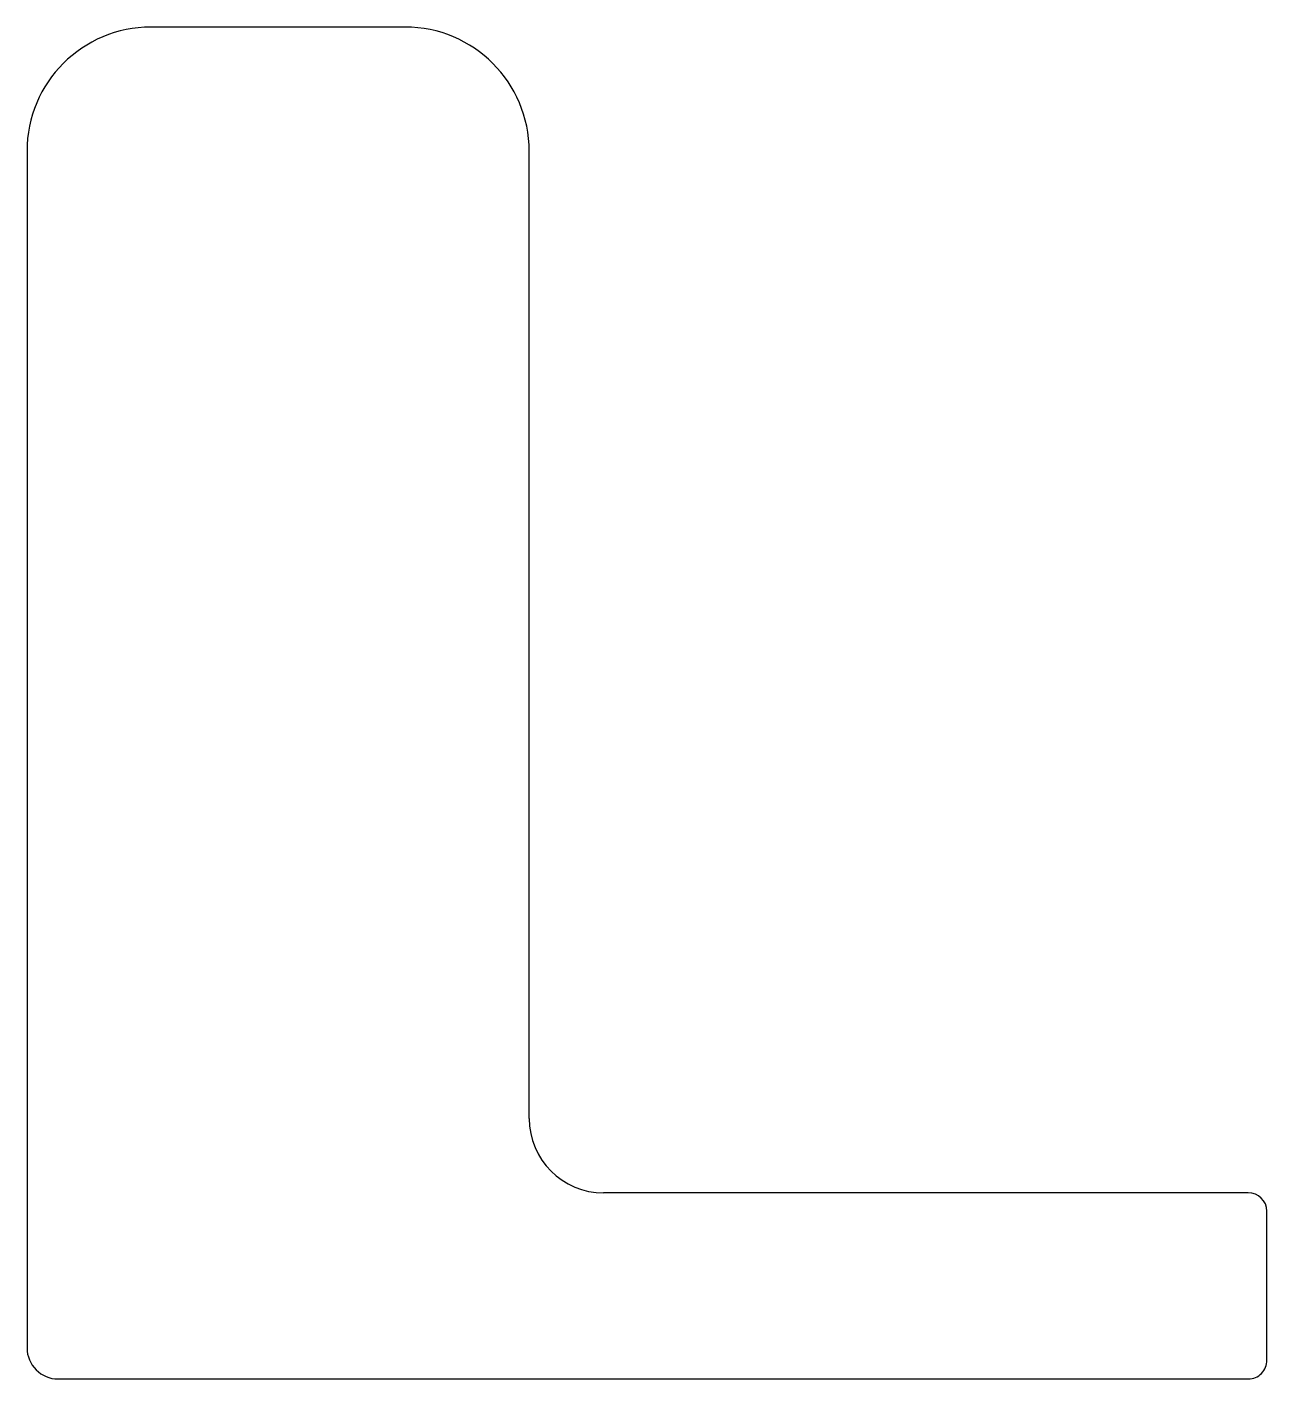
# Model space of a CAD drawing. Extents: x 2298.1 to 2318.1, y 1542.3 to 1564.1.
import ezdxf

# ---------------------------------------------------------------- set-up
doc = ezdxf.new("R2010")
doc.units = 0
doc.layers.get('0').update_dxf_attribs({"linetype": 'CONTINUOUS'})

msp = doc.modelspace()

# ---------------------------------------------------------------- linework, layer by layer
for p, q in [((2304.192, 1564.062), (2300.092, 1564.062)), ((2298.092, 1562.062), (2298.092, 1542.762)), ((2306.192, 1546.462), (2306.192, 1562.062)), ((2306.192, 1546.463), (2306.192, 1546.462)), ((2317.79, 1545.262), (2307.393, 1545.262)), ((2318.092, 1542.569), (2318.092, 1544.969)), ((2298.592, 1542.262), (2317.792, 1542.262))]:
    msp.add_line(p, q)
for centre, radius, start, end in [((2300.092, 1562.062), 2, 90, 180), ((2304.192, 1562.062), 2, 0, 90), ((2307.393, 1546.463), 1.2, 180, 270), ((2317.792, 1544.962), 0.3, 1.264, 90.5125), ((2298.592, 1542.762), 0.5, 179.9999, 270), ((2317.792, 1542.562), 0.3, 270, 1.264)]:
    msp.add_arc(centre, radius, start, end)

doc.saveas('drawing.dxf')
